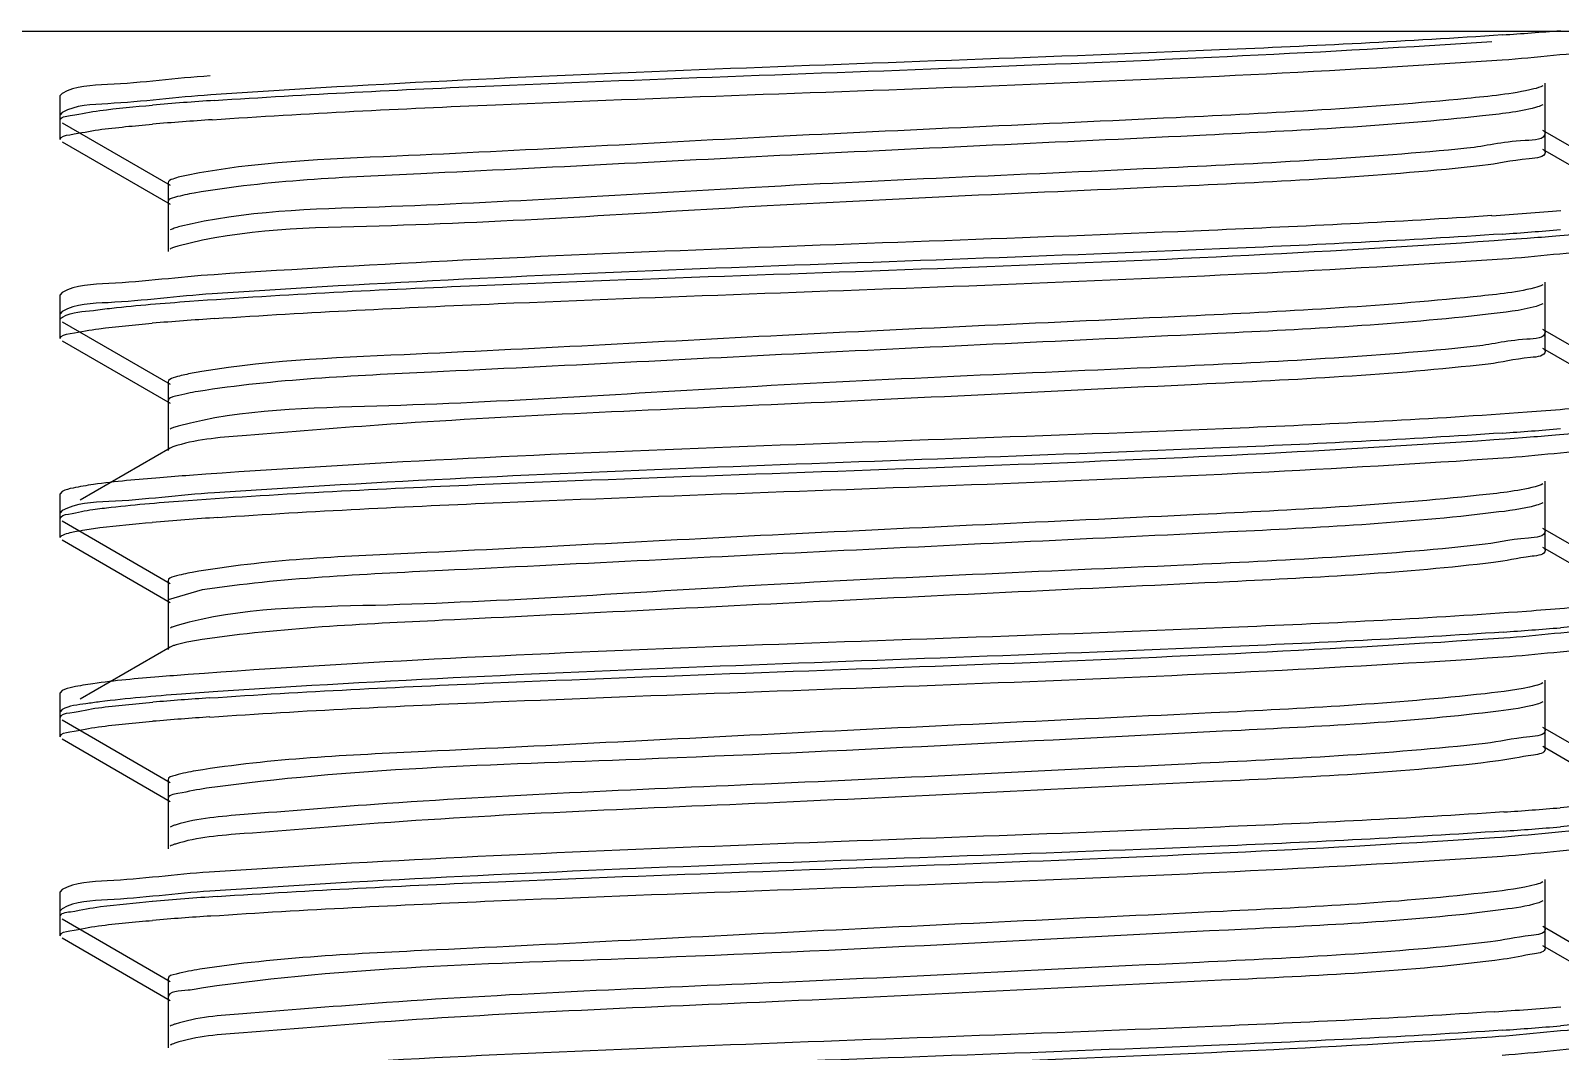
# Model space of a CAD drawing. Extents: x 1031190 to 1725648, y 733081 to 1571294.
# Drawn here: x 1133760.9 to 1133943.9, y 1253484.6 to 1253606.8 of the extents above; entities that cross this region are included whole.
import ezdxf

# ---------------------------------------------------------------- set-up
doc = ezdxf.new("R2010")
doc.units = 0
doc.header["$LTSCALE"] = 1000
doc.header["$MEASUREMENT"] = 0
doc.layers.add('bz', color=2, linetype='Continuous')

msp = doc.modelspace()

# ---------------------------------------------------------------- linework, layer by layer
at = {"linetype": 'Continuous'}
for p, q in [((1133764.71, 1253599.23), (1133764.49, 1253598.97)), ((1133942.1, 1253594.5), (1133942.1, 1253600.46)), ((1133764.49, 1253595.99), (1133764.49, 1253598.97)), ((1133764.49, 1253595.99), (1133764.49, 1253598.97)), ((1133942.1, 1253592.22), (1133942.1, 1253598.18)), ((1133764.71, 1253596.95), (1133764.49, 1253596.69)), ((1133764.49, 1253593.71), (1133764.49, 1253596.69)), ((1133764.49, 1253593.71), (1133764.49, 1253596.69)), ((1133764.71, 1253595.73), (1133777.64, 1253588.25)), ((1133954.76, 1253587.32), (1133941.84, 1253594.8)), ((1133764.71, 1253593.45), (1133777.64, 1253585.97)), ((1133954.76, 1253585.04), (1133941.84, 1253592.53)), ((1133777.38, 1253588.55), (1133777.38, 1253582.6)), ((1133777.38, 1253586.27), (1133777.38, 1253580.32)), ((1133764.71, 1253575.42), (1133764.49, 1253575.15)), ((1133942.1, 1253570.69), (1133942.1, 1253576.64)), ((1133764.49, 1253572.18), (1133764.49, 1253575.15)), ((1133764.49, 1253572.18), (1133764.49, 1253575.15)), ((1133942.1, 1253568.41), (1133942.1, 1253574.36)), ((1133764.71, 1253573.14), (1133764.49, 1253572.88)), ((1133764.49, 1253569.9), (1133764.49, 1253572.88)), ((1133764.49, 1253569.9), (1133764.49, 1253572.88)), ((1133764.71, 1253571.92), (1133777.64, 1253564.44)), ((1133954.76, 1253563.51), (1133941.84, 1253570.99)), ((1133764.71, 1253569.64), (1133777.64, 1253562.16)), ((1133954.76, 1253561.23), (1133941.84, 1253568.71)), ((1133777.38, 1253564.74), (1133777.38, 1253558.78)), ((1133777.38, 1253562.46), (1133777.38, 1253556.5)), ((1133777.64, 1253556.81), (1133766.88, 1253550.58)), ((1133764.71, 1253551.6), (1133764.49, 1253551.34)), ((1133942.1, 1253546.88), (1133942.1, 1253552.83)), ((1133764.49, 1253548.37), (1133764.49, 1253551.34)), ((1133764.49, 1253548.37), (1133764.49, 1253551.34)), ((1133942.1, 1253544.6), (1133942.1, 1253550.55)), ((1133764.71, 1253549.32), (1133764.49, 1253549.06)), ((1133764.49, 1253546.09), (1133764.49, 1253549.06)), ((1133764.49, 1253546.09), (1133764.49, 1253549.06)), ((1133764.71, 1253548.1), (1133777.64, 1253540.62)), ((1133954.76, 1253539.7), (1133941.84, 1253547.18)), ((1133764.71, 1253545.83), (1133777.64, 1253538.34)), ((1133954.76, 1253537.42), (1133941.84, 1253544.9)), ((1133777.38, 1253540.92), (1133777.38, 1253534.97)), ((1133781.47, 1253539.85), (1133777.38, 1253538.64)), ((1133777.38, 1253538.64), (1133777.38, 1253532.69)), ((1133777.64, 1253532.99), (1133766.88, 1253526.77)), ((1133764.71, 1253527.79), (1133764.49, 1253527.53)), ((1133942.1, 1253523.06), (1133942.1, 1253529.02)), ((1133764.49, 1253524.55), (1133764.49, 1253527.53)), ((1133764.49, 1253524.55), (1133764.49, 1253527.53)), ((1133942.1, 1253520.79), (1133942.1, 1253526.74)), ((1133764.71, 1253525.51), (1133764.49, 1253525.25)), ((1133764.49, 1253522.27), (1133764.49, 1253525.25)), ((1133764.49, 1253522.27), (1133764.49, 1253525.25)), ((1133764.71, 1253524.29), (1133777.64, 1253516.81)), ((1133954.76, 1253515.88), (1133941.84, 1253523.37)), ((1133764.71, 1253522.01), (1133777.64, 1253514.53)), ((1133954.76, 1253513.6), (1133941.84, 1253521.09)), ((1133777.38, 1253517.11), (1133777.38, 1253511.16)), ((1133777.38, 1253514.83), (1133777.38, 1253508.88)), ((1133764.71, 1253503.98), (1133764.49, 1253503.72)), ((1133942.1, 1253499.25), (1133942.1, 1253505.2)), ((1133764.49, 1253500.74), (1133764.49, 1253503.72)), ((1133764.49, 1253500.74), (1133764.49, 1253503.72)), ((1133942.1, 1253496.97), (1133942.1, 1253502.93)), ((1133764.71, 1253501.7), (1133764.49, 1253501.44)), ((1133764.49, 1253498.46), (1133764.49, 1253501.44)), ((1133764.49, 1253498.46), (1133764.49, 1253501.44)), ((1133764.71, 1253500.48), (1133777.64, 1253493)), ((1133954.76, 1253492.07), (1133941.84, 1253499.55)), ((1133764.71, 1253498.2), (1133777.64, 1253490.72)), ((1133954.76, 1253489.79), (1133941.84, 1253497.27)), ((1133777.38, 1253493.3), (1133777.38, 1253487.34)), ((1133777.38, 1253491.02), (1133777.38, 1253485.07))]:
    msp.add_line(p, q, dxfattribs=at)
for centre, radius, start, end in [((1133909.63, 1254015.01), 409.69, 273.8314, 274.8033), ((1133810.45, 1253182.01), 417.29, 93.7842, 94.8009), ((1133810.08, 1253184.43), 412.57, 93.8094, 94.8059), ((1133907.96, 1254014.48), 430.77, 273.6985, 274.7995), ((1133909.6, 1253991.62), 410.12, 273.8286, 274.8033), ((1133810.42, 1253156.39), 416.81, 93.7812, 94.806), ((1133909.62, 1253967.55), 409.86, 273.8303, 274.8033), ((1133811.05, 1253124.89), 424.52, 93.7437, 94.8056), ((1133909.74, 1253942.19), 408.31, 273.8405, 274.8036), ((1133809.66, 1253120.56), 407.27, 93.848, 94.803), ((1133809.73, 1253117.39), 408.16, 93.8411, 94.8041), ((1133909.85, 1253919.27), 406.92, 273.85, 274.8032), ((1133909.72, 1253918.6), 408.54, 273.8391, 274.8035), ((1133810.89, 1253081.17), 422.89, 93.7486, 94.8), ((1133809.85, 1253092.1), 409.64, 93.8298, 94.8052), ((1133908.36, 1253914.17), 425.7, 273.7304, 274.8001), ((1133909.63, 1253895.92), 409.67, 273.8316, 274.8033)]:
    msp.add_arc(centre, radius, start, end, dxfattribs=at)
for points, knots in [([(1133937.01, 1253606.23), (1133925.73, 1253605.46), (1133874.22, 1253602.98), (1133822.66, 1253601.79), (1133782.49, 1253599.06)], [0, 0, 0, 0, 0.219184, 1, 1, 1, 1]), ([(1133782.91, 1253598.39), (1133794.05, 1253599.14), (1133845, 1253601.59), (1133896, 1253602.82), (1133935.75, 1253605.45)], [0, 0, 0, 0, 0.21895, 1, 1, 1, 1]), ([(1133936.98, 1253603.25), (1133941.1, 1253603.53), (1133946.87, 1253604.33), (1133953.16, 1253604.44), (1133954.76, 1253605.36)], [0, 0, 0, 0, 0.690321, 1, 1, 1, 1]), ([(1133782.67, 1253596.09), (1133793.96, 1253596.86), (1133845.39, 1253599.33), (1133896.89, 1253600.52), (1133936.98, 1253603.25)], [0, 0, 0, 0, 0.219667, 1, 1, 1, 1]), ([(1133782.41, 1253601.33), (1133778.32, 1253601.05), (1133772.57, 1253600.26), (1133766.31, 1253600.15), (1133764.72, 1253599.23)], [0, 0, 0, 0, 0.690257, 1, 1, 1, 1]), ([(1133941.84, 1253600.15), (1133941.51, 1253599.96), (1133938.5, 1253599.16), (1133935.44, 1253598.9), (1133932.76, 1253598.63)], [0, 0, 0, 0, 0.123019, 1, 1, 1, 1]), ([(1133782.49, 1253599.06), (1133778.38, 1253598.78), (1133772.61, 1253597.98), (1133766.32, 1253597.87), (1133764.72, 1253596.95)], [0, 0, 0, 0, 0.690342, 1, 1, 1, 1]), ([(1133932.76, 1253598.63), (1133921.2, 1253597.48), (1133893.44, 1253596.06), (1133850.72, 1253594.22), (1133811.33, 1253591.88), (1133787.85, 1253591.08), (1133779.59, 1253589.43)], [0, 0, 0, 0, 0.227134, 0.54316, 0.83546, 1, 1, 1, 1]), ([(1133941.84, 1253597.88), (1133941.57, 1253597.72), (1133939.19, 1253597.01), (1133936.75, 1253596.78), (1133934.62, 1253596.55)], [0, 0, 0, 0, 0.128762, 1, 1, 1, 1]), ([(1133764.49, 1253595.99), (1133764.49, 1253596.44), (1133766.85, 1253596.71), (1133768.04, 1253597.04), (1133769.22, 1253597.19)], [0, 0, 0, 0, 0.271046, 1, 1, 1, 1]), ([(1133934.62, 1253596.55), (1133923.64, 1253595.34), (1133896.55, 1253593.97), (1133854.18, 1253592.04), (1133813.87, 1253589.84), (1133789.45, 1253588.83), (1133780.5, 1253587.32)], [0, 0, 0, 0, 0.214725, 0.5266, 0.823844, 1, 1, 1, 1]), ([(1133764.49, 1253593.71), (1133764.49, 1253594.14), (1133766.77, 1253594.43), (1133767.92, 1253594.74), (1133769.07, 1253594.89)], [0, 0, 0, 0, 0.271535, 1, 1, 1, 1]), ([(1133942.1, 1253594.5), (1133942.1, 1253593.66), (1133937.29, 1253593.63), (1133935.09, 1253592.91), (1133932.76, 1253592.68)], [0, 0, 0, 0, 0.265504, 1, 1, 1, 1]), ([(1133932.76, 1253592.68), (1133920.92, 1253591.5), (1133892.53, 1253590.05), (1133849.09, 1253588.28), (1133809.8, 1253585.63), (1133786.55, 1253585.23), (1133778.8, 1253583.3)], [0, 0, 0, 0, 0.231431, 0.552554, 0.844673, 1, 1, 1, 1]), ([(1133942.1, 1253592.22), (1133942.1, 1253591.54), (1133938.29, 1253591.35), (1133936.49, 1253590.8), (1133934.62, 1253590.6)], [0, 0, 0, 0, 0.267411, 1, 1, 1, 1]), ([(1133934.62, 1253590.6), (1133923, 1253589.31), (1133894.45, 1253587.88), (1133850.37, 1253586.1), (1133810.22, 1253583.23), (1133786.34, 1253583.09), (1133778.55, 1253580.96)], [0, 0, 0, 0, 0.224296, 0.548086, 0.845183, 1, 1, 1, 1]), ([(1133779.59, 1253589.43), (1133779.03, 1253589.32), (1133778.38, 1253589.17), (1133777.38, 1253588.79), (1133777.38, 1253588.55)], [0, 0, 0, 0, 0.707509, 1, 1, 1, 1]), ([(1133780.5, 1253587.32), (1133779.72, 1253587.19), (1133778.85, 1253586.98), (1133777.38, 1253586.59), (1133777.38, 1253586.27)], [0, 0, 0, 0, 0.717095, 1, 1, 1, 1]), ([(1133935.75, 1253584.61), (1133924.47, 1253583.87), (1133873.53, 1253581.43), (1133822.52, 1253580.22), (1133782.91, 1253577.55)], [0, 0, 0, 0, 0.221631, 1, 1, 1, 1]), ([(1133778.8, 1253583.3), (1133778.57, 1253583.24), (1133778.17, 1253583.13), (1133777.79, 1253582.98), (1133777.64, 1253582.9)], [0, 0, 0, 0, 0.588731, 1, 1, 1, 1]), ([(1133939.94, 1253581.93), (1133941.09, 1253582.01), (1133944.84, 1253582.3), (1133948.58, 1253582.64), (1133951.15, 1253583.01)], [0, 0, 0, 0, 0.30753, 1, 1, 1, 1]), ([(1133778.55, 1253580.96), (1133778.37, 1253580.91), (1133778.06, 1253580.81), (1133777.76, 1253580.69), (1133777.64, 1253580.62)], [0, 0, 0, 0, 0.578118, 1, 1, 1, 1]), ([(1133779.95, 1253574.37), (1133791.46, 1253575.21), (1133844.8, 1253577.8), (1133898.21, 1253578.85), (1133939.94, 1253581.93)], [0, 0, 0, 0, 0.216226, 1, 1, 1, 1]), ([(1133936.98, 1253582.41), (1133925.73, 1253581.65), (1133874.29, 1253579.17), (1133822.79, 1253577.97), (1133782.67, 1253575.26)], [0, 0, 0, 0, 0.219063, 1, 1, 1, 1]), ([(1133937, 1253579.44), (1133941.11, 1253579.72), (1133946.87, 1253580.52), (1133953.16, 1253580.62), (1133954.76, 1253581.54)], [0, 0, 0, 0, 0.690305, 1, 1, 1, 1]), ([(1133782.93, 1253572.3), (1133794.23, 1253573.06), (1133845.58, 1253575.52), (1133897, 1253576.72), (1133937, 1253579.44)], [0, 0, 0, 0, 0.220288, 1, 1, 1, 1]), ([(1133782.91, 1253577.55), (1133778.69, 1253577.27), (1133772.79, 1253576.45), (1133766.35, 1253576.36), (1133764.72, 1253575.42)], [0, 0, 0, 0, 0.69073, 1, 1, 1, 1]), ([(1133941.84, 1253576.34), (1133941.53, 1253576.16), (1133938.78, 1253575.4), (1133935.97, 1253575.15), (1133933.51, 1253574.9)], [0, 0, 0, 0, 0.125047, 1, 1, 1, 1]), ([(1133782.67, 1253575.26), (1133778.51, 1253574.98), (1133772.69, 1253574.17), (1133766.33, 1253574.07), (1133764.72, 1253573.14)], [0, 0, 0, 0, 0.690532, 1, 1, 1, 1]), ([(1133768.45, 1253573.28), (1133769.18, 1253573.38), (1133773, 1253573.84), (1133776.84, 1253574.14), (1133779.95, 1253574.37)], [0, 0, 0, 0, 0.191578, 1, 1, 1, 1]), ([(1133933.51, 1253574.9), (1133922.14, 1253573.72), (1133894.58, 1253572.31), (1133851.92, 1253570.44), (1133812.15, 1253568.15), (1133788.32, 1253567.27), (1133779.84, 1253565.67)], [0, 0, 0, 0, 0.222673, 0.537557, 0.831783, 1, 1, 1, 1]), ([(1133941.84, 1253574.06), (1133941.59, 1253573.92), (1133939.44, 1253573.26), (1133937.22, 1253573.03), (1133935.3, 1253572.81)], [0, 0, 0, 0, 0.131376, 1, 1, 1, 1]), ([(1133764.49, 1253572.18), (1133764.49, 1253572.3), (1133765.9, 1253573.19), (1133767.2, 1253573.1), (1133768.45, 1253573.28)], [0, 0, 0, 0, 0.088859, 1, 1, 1, 1]), ([(1133935.3, 1253572.81), (1133924.56, 1253571.57), (1133897.79, 1253570.23), (1133855.64, 1253568.28), (1133815, 1253566.13), (1133790.2, 1253565.03), (1133780.97, 1253563.58)], [0, 0, 0, 0, 0.209641, 0.51959, 0.818764, 1, 1, 1, 1]), ([(1133764.49, 1253569.9), (1133764.49, 1253570.34), (1133766.79, 1253570.62), (1133767.96, 1253570.94), (1133769.12, 1253571.09)], [0, 0, 0, 0, 0.271367, 1, 1, 1, 1]), ([(1133942.1, 1253570.69), (1133942.1, 1253569.91), (1133937.69, 1253569.81), (1133935.66, 1253569.17), (1133933.51, 1253568.94)], [0, 0, 0, 0, 0.265995, 1, 1, 1, 1]), ([(1133933.51, 1253568.94), (1133921.71, 1253567.72), (1133893.17, 1253566.27), (1133849.38, 1253564.51), (1133809.77, 1253561.72), (1133786.3, 1253561.5), (1133778.61, 1253559.44)], [0, 0, 0, 0, 0.229278, 0.552136, 0.84614, 1, 1, 1, 1]), ([(1133942.1, 1253568.41), (1133942.1, 1253567.78), (1133938.65, 1253567.54), (1133937, 1253567.06), (1133935.3, 1253566.86)], [0, 0, 0, 0, 0.268548, 1, 1, 1, 1]), ([(1133935.3, 1253566.86), (1133923.76, 1253565.53), (1133895.12, 1253564.18), (1133850.9, 1253561.97), (1133812.87, 1253560.44), (1133789.26, 1253558.52), (1133781.13, 1253557.89), (1133778.44, 1253557.11)], [0, 0, 0, 0, 0.221551, 0.546609, 0.845708, 0.946505, 1, 1, 1, 1]), ([(1133779.84, 1253565.67), (1133779.22, 1253565.55), (1133778.51, 1253565.38), (1133777.38, 1253564.99), (1133777.38, 1253564.74)], [0, 0, 0, 0, 0.710644, 1, 1, 1, 1]), ([(1133780.97, 1253563.58), (1133780.07, 1253563.44), (1133779.1, 1253563.2), (1133777.38, 1253562.81), (1133777.38, 1253562.46)], [0, 0, 0, 0, 0.720363, 1, 1, 1, 1]), ([(1133939.94, 1253561.09), (1133928.51, 1253560.25), (1133875.18, 1253557.64), (1133821.77, 1253556.58), (1133779.95, 1253553.53)], [0, 0, 0, 0, 0.214646, 1, 1, 1, 1]), ([(1133951.15, 1253562.17), (1133950.44, 1253562.07), (1133946.71, 1253561.61), (1133942.97, 1253561.31), (1133939.94, 1253561.09)], [0, 0, 0, 0, 0.1913, 1, 1, 1, 1]), ([(1133778.61, 1253559.44), (1133778.42, 1253559.39), (1133778.09, 1253559.29), (1133777.77, 1253559.16), (1133777.64, 1253559.08)], [0, 0, 0, 0, 0.581011, 1, 1, 1, 1]), ([(1133939.89, 1253558.11), (1133941.04, 1253558.19), (1133944.8, 1253558.49), (1133948.55, 1253558.82), (1133951.14, 1253559.19)], [0, 0, 0, 0, 0.307512, 1, 1, 1, 1]), ([(1133778.44, 1253557.11), (1133778.28, 1253557.07), (1133778.01, 1253556.98), (1133777.75, 1253556.87), (1133777.64, 1253556.81)], [0, 0, 0, 0, 0.572407, 1, 1, 1, 1]), ([(1133779.78, 1253550.54), (1133791.28, 1253551.38), (1133844.65, 1253553.99), (1133898.1, 1253555.03), (1133939.89, 1253558.11)], [0, 0, 0, 0, 0.215717, 1, 1, 1, 1]), ([(1133937, 1253558.6), (1133925.77, 1253557.84), (1133874.42, 1253555.36), (1133823, 1253554.16), (1133782.93, 1253551.46)], [0, 0, 0, 0, 0.218766, 1, 1, 1, 1]), ([(1133937.09, 1253555.63), (1133941.18, 1253555.91), (1133946.91, 1253556.7), (1133953.17, 1253556.82), (1133954.76, 1253557.73)], [0, 0, 0, 0, 0.690212, 1, 1, 1, 1]), ([(1133783.33, 1253548.51), (1133794.66, 1253549.27), (1133845.91, 1253551.72), (1133897.22, 1253552.91), (1133937.09, 1253555.63)], [0, 0, 0, 0, 0.221286, 1, 1, 1, 1]), ([(1133779.95, 1253553.53), (1133778.77, 1253553.45), (1133774.93, 1253553.15), (1133771.09, 1253552.81), (1133768.45, 1253552.44)], [0, 0, 0, 0, 0.307207, 1, 1, 1, 1]), ([(1133768.45, 1253552.44), (1133767.63, 1253552.33), (1133766.39, 1253552.11), (1133765.11, 1253551.83), (1133764.71, 1253551.6)], [0, 0, 0, 0, 0.644157, 1, 1, 1, 1]), ([(1133941.84, 1253552.53), (1133941.56, 1253552.36), (1133939.04, 1253551.64), (1133936.47, 1253551.4), (1133934.23, 1253551.16)], [0, 0, 0, 0, 0.127384, 1, 1, 1, 1]), ([(1133782.93, 1253551.46), (1133778.71, 1253551.18), (1133772.8, 1253550.36), (1133766.36, 1253550.27), (1133764.72, 1253549.32)], [0, 0, 0, 0, 0.690794, 1, 1, 1, 1]), ([(1133768.4, 1253549.46), (1133769.13, 1253549.56), (1133772.91, 1253550.02), (1133776.71, 1253550.32), (1133779.78, 1253550.54)], [0, 0, 0, 0, 0.191507, 1, 1, 1, 1]), ([(1133934.23, 1253551.16), (1133923.11, 1253549.96), (1133895.85, 1253548.58), (1133853.37, 1253546.67), (1133813.25, 1253544.44), (1133789.04, 1253543.47), (1133780.26, 1253541.93)], [0, 0, 0, 0, 0.217563, 0.530512, 0.826679, 1, 1, 1, 1]), ([(1133941.84, 1253550.25), (1133941.61, 1253550.12), (1133939.67, 1253549.5), (1133937.67, 1253549.29), (1133935.94, 1253549.08)], [0, 0, 0, 0, 0.13419, 1, 1, 1, 1]), ([(1133764.49, 1253548.37), (1133764.49, 1253548.74), (1133766.41, 1253549.06), (1133767.42, 1253549.32), (1133768.4, 1253549.46)], [0, 0, 0, 0, 0.274238, 1, 1, 1, 1]), ([(1133935.94, 1253549.08), (1133925.46, 1253547.81), (1133899.02, 1253546.49), (1133857.1, 1253544.51), (1133816.15, 1253542.41), (1133790.98, 1253541.25), (1133781.47, 1253539.85)], [0, 0, 0, 0, 0.204569, 0.512595, 0.813688, 1, 1, 1, 1]), ([(1133764.49, 1253546.09), (1133764.49, 1253546.23), (1133764.99, 1253546.51), (1133765.37, 1253546.61), (1133765.68, 1253546.69)], [0, 0, 0, 0, 0.309855, 1, 1, 1, 1]), ([(1133765.68, 1253546.69), (1133766.17, 1253546.81), (1133767.35, 1253547.03), (1133768.54, 1253547.2), (1133769.22, 1253547.29)], [0, 0, 0, 0, 0.420782, 1, 1, 1, 1]), ([(1133942.1, 1253546.88), (1133942.1, 1253546.16), (1133938.08, 1253546), (1133936.2, 1253545.42), (1133934.23, 1253545.21)], [0, 0, 0, 0, 0.266858, 1, 1, 1, 1]), ([(1133934.23, 1253545.21), (1133922.5, 1253543.94), (1133893.84, 1253542.49), (1133849.73, 1253540.75), (1133809.82, 1253537.82), (1133786.11, 1253537.76), (1133778.47, 1253535.59)], [0, 0, 0, 0, 0.226863, 0.551253, 0.847203, 1, 1, 1, 1]), ([(1133942.1, 1253544.6), (1133942.1, 1253544.02), (1133939, 1253543.74), (1133937.48, 1253543.31), (1133935.94, 1253543.12)], [0, 0, 0, 0, 0.26989, 1, 1, 1, 1]), ([(1133935.94, 1253543.12), (1133925.46, 1253541.85), (1133899.02, 1253540.54), (1133857.1, 1253538.56), (1133816.15, 1253536.45), (1133790.98, 1253535.3), (1133781.47, 1253533.89)], [0, 0, 0, 0, 0.204569, 0.512595, 0.813688, 1, 1, 1, 1]), ([(1133780.26, 1253541.93), (1133779.53, 1253541.8), (1133778.72, 1253541.61), (1133777.38, 1253541.22), (1133777.38, 1253540.92)], [0, 0, 0, 0, 0.715002, 1, 1, 1, 1]), ([(1133939.89, 1253537.27), (1133928.43, 1253536.43), (1133875.06, 1253533.82), (1133821.61, 1253532.77), (1133779.78, 1253529.71)], [0, 0, 0, 0, 0.214998, 1, 1, 1, 1]), ([(1133951.14, 1253538.35), (1133950.42, 1253538.25), (1133946.68, 1253537.79), (1133942.92, 1253537.5), (1133939.89, 1253537.27)], [0, 0, 0, 0, 0.191312, 1, 1, 1, 1]), ([(1133778.47, 1253535.59), (1133778.3, 1253535.54), (1133778.02, 1253535.45), (1133777.75, 1253535.34), (1133777.64, 1253535.27)], [0, 0, 0, 0, 0.574017, 1, 1, 1, 1]), ([(1133937.17, 1253534.1), (1133941.24, 1253534.38), (1133946.95, 1253535.17), (1133953.17, 1253535.29), (1133954.76, 1253536.2)], [0, 0, 0, 0, 0.690121, 1, 1, 1, 1]), ([(1133778.34, 1253533.27), (1133778.21, 1253533.23), (1133777.97, 1253533.15), (1133777.74, 1253533.05), (1133777.64, 1253532.99)], [0, 0, 0, 0, 0.566763, 1, 1, 1, 1]), ([(1133781.47, 1253533.89), (1133780.86, 1253533.8), (1133779.81, 1253533.63), (1133778.77, 1253533.4), (1133778.34, 1253533.27)], [0, 0, 0, 0, 0.581835, 1, 1, 1, 1]), ([(1133782.32, 1253526.91), (1133793.61, 1253527.68), (1133845.23, 1253530.17), (1133896.91, 1253531.35), (1133937.17, 1253534.1)], [0, 0, 0, 0, 0.219027, 1, 1, 1, 1]), ([(1133937.09, 1253534.79), (1133925.92, 1253534.03), (1133874.67, 1253531.56), (1133823.35, 1253530.34), (1133783.33, 1253527.68)], [0, 0, 0, 0, 0.218157, 1, 1, 1, 1]), ([(1133937.07, 1253531.82), (1133941.17, 1253532.1), (1133946.91, 1253532.89), (1133953.17, 1253533), (1133954.76, 1253533.92)], [0, 0, 0, 0, 0.690224, 1, 1, 1, 1]), ([(1133782.38, 1253524.63), (1133793.67, 1253525.4), (1133845.23, 1253527.89), (1133896.86, 1253529.08), (1133937.07, 1253531.82)], [0, 0, 0, 0, 0.219076, 1, 1, 1, 1]), ([(1133779.78, 1253529.71), (1133778.61, 1253529.62), (1133774.82, 1253529.32), (1133771.02, 1253528.99), (1133768.4, 1253528.62)], [0, 0, 0, 0, 0.307296, 1, 1, 1, 1]), ([(1133768.4, 1253528.62), (1133767.6, 1253528.51), (1133766.37, 1253528.29), (1133765.1, 1253528.01), (1133764.71, 1253527.79)], [0, 0, 0, 0, 0.643667, 1, 1, 1, 1]), ([(1133941.84, 1253528.72), (1133941.58, 1253528.56), (1133939.3, 1253527.88), (1133936.96, 1253527.65), (1133934.92, 1253527.42)], [0, 0, 0, 0, 0.129897, 1, 1, 1, 1]), ([(1133769.22, 1253526.45), (1133768.67, 1253526.38), (1133767.17, 1253526.13), (1133765.56, 1253526), (1133764.71, 1253525.51)], [0, 0, 0, 0, 0.363874, 1, 1, 1, 1]), ([(1133783.33, 1253527.68), (1133781.88, 1253527.58), (1133777.17, 1253527.24), (1133772.47, 1253526.86), (1133769.22, 1253526.45)], [0, 0, 0, 0, 0.307422, 1, 1, 1, 1]), ([(1133934.92, 1253527.42), (1133924.05, 1253526.2), (1133897.1, 1253524.84), (1133854.83, 1253522.9), (1133814.37, 1253520.73), (1133789.78, 1253519.67), (1133780.71, 1253518.19)], [0, 0, 0, 0, 0.21247, 0.523491, 0.821591, 1, 1, 1, 1]), ([(1133941.84, 1253526.44), (1133941.63, 1253526.31), (1133939.9, 1253525.74), (1133938.1, 1253525.54), (1133936.55, 1253525.34)], [0, 0, 0, 0, 0.137233, 1, 1, 1, 1]), ([(1133764.49, 1253524.55), (1133764.49, 1253524.98), (1133766.76, 1253525.27), (1133767.91, 1253525.58), (1133769.06, 1253525.73)], [0, 0, 0, 0, 0.271606, 1, 1, 1, 1]), ([(1133936.55, 1253525.34), (1133926.34, 1253524.04), (1133892.01, 1253522.41), (1133840.56, 1253519.5), (1133799.14, 1253518.49), (1133782, 1253516.11)], [0, 0, 0, 0, 0.19951, 0.664838, 1, 1, 1, 1]), ([(1133764.49, 1253522.27), (1133764.49, 1253522.7), (1133766.76, 1253522.99), (1133767.91, 1253523.3), (1133769.05, 1253523.45)], [0, 0, 0, 0, 0.271624, 1, 1, 1, 1]), ([(1133942.1, 1253523.06), (1133942.1, 1253522.4), (1133938.45, 1253522.19), (1133936.72, 1253521.67), (1133934.92, 1253521.47)], [0, 0, 0, 0, 0.267891, 1, 1, 1, 1]), ([(1133934.92, 1253521.47), (1133923.27, 1253520.16), (1133894.51, 1253518.8), (1133850.25, 1253516.59), (1133812.37, 1253515.08), (1133788.99, 1253513.14), (1133780.97, 1253512.53), (1133778.35, 1253511.74)], [0, 0, 0, 0, 0.224202, 0.549925, 0.847853, 0.947628, 1, 1, 1, 1]), ([(1133942.1, 1253520.79), (1133942.1, 1253520.26), (1133939.33, 1253519.95), (1133937.94, 1253519.56), (1133936.55, 1253519.39)], [0, 0, 0, 0, 0.271462, 1, 1, 1, 1]), ([(1133936.55, 1253519.39), (1133925.24, 1253517.94), (1133896.52, 1253516.67), (1133851.88, 1253514.35), (1133813.11, 1253512.88), (1133789.11, 1253510.85), (1133780.9, 1253510.27), (1133778.26, 1253509.43)], [0, 0, 0, 0, 0.215562, 0.542846, 0.84615, 0.947588, 1, 1, 1, 1]), ([(1133780.71, 1253518.19), (1133779.87, 1253518.06), (1133778.96, 1253517.84), (1133777.38, 1253517.44), (1133777.38, 1253517.11)], [0, 0, 0, 0, 0.718615, 1, 1, 1, 1]), ([(1133782, 1253516.11), (1133780.84, 1253515.95), (1133779.65, 1253515.64), (1133777.38, 1253515.28), (1133777.38, 1253514.83)], [0, 0, 0, 0, 0.725452, 1, 1, 1, 1]), ([(1133937.17, 1253513.27), (1133925.89, 1253512.5), (1133874.27, 1253510.01), (1133822.59, 1253508.82), (1133782.32, 1253506.07)], [0, 0, 0, 0, 0.218953, 1, 1, 1, 1]), ([(1133778.35, 1253511.74), (1133778.21, 1253511.7), (1133777.97, 1253511.62), (1133777.74, 1253511.51), (1133777.64, 1253511.46)], [0, 0, 0, 0, 0.567705, 1, 1, 1, 1]), ([(1133936.06, 1253510.22), (1133940.39, 1253510.5), (1133946.46, 1253511.34), (1133953.08, 1253511.42), (1133954.76, 1253512.39)], [0, 0, 0, 0, 0.691208, 1, 1, 1, 1]), ([(1133778.26, 1253509.43), (1133778.14, 1253509.4), (1133777.93, 1253509.32), (1133777.72, 1253509.23), (1133777.64, 1253509.18)], [0, 0, 0, 0, 0.562566, 1, 1, 1, 1]), ([(1133937.07, 1253510.98), (1133925.79, 1253510.21), (1133874.23, 1253507.73), (1133822.6, 1253506.54), (1133782.38, 1253503.8)], [0, 0, 0, 0, 0.219125, 1, 1, 1, 1]), ([(1133783.24, 1253503.16), (1133794.44, 1253503.91), (1133845.38, 1253506.35), (1133896.37, 1253507.58), (1133936.06, 1253510.22)], [0, 0, 0, 0, 0.22002, 1, 1, 1, 1]), ([(1133937.01, 1253508), (1133941.12, 1253508.28), (1133946.88, 1253509.08), (1133953.16, 1253509.19), (1133954.76, 1253510.11)], [0, 0, 0, 0, 0.690293, 1, 1, 1, 1]), ([(1133782.49, 1253500.83), (1133793.76, 1253501.6), (1133845.27, 1253504.08), (1133896.84, 1253505.27), (1133937.01, 1253508)], [0, 0, 0, 0, 0.219254, 1, 1, 1, 1]), ([(1133782.32, 1253506.07), (1133778.25, 1253505.8), (1133772.53, 1253505), (1133766.31, 1253504.89), (1133764.72, 1253503.98)], [0, 0, 0, 0, 0.690154, 1, 1, 1, 1]), ([(1133941.84, 1253504.9), (1133941.6, 1253504.76), (1133939.54, 1253504.12), (1133937.42, 1253503.9), (1133935.59, 1253503.69)], [0, 0, 0, 0, 0.132694, 1, 1, 1, 1]), ([(1133782.38, 1253503.8), (1133778.3, 1253503.52), (1133772.56, 1253502.73), (1133766.31, 1253502.61), (1133764.72, 1253501.7)], [0, 0, 0, 0, 0.690224, 1, 1, 1, 1]), ([(1133935.59, 1253503.69), (1133924.97, 1253502.43), (1133898.34, 1253501.1), (1133856.29, 1253499.14), (1133815.51, 1253497.01), (1133790.54, 1253495.89), (1133781.19, 1253494.46)], [0, 0, 0, 0, 0.207392, 0.516489, 0.816517, 1, 1, 1, 1]), ([(1133941.84, 1253502.62), (1133941.64, 1253502.51), (1133940.11, 1253501.98), (1133938.5, 1253501.79), (1133937.13, 1253501.6)], [0, 0, 0, 0, 0.140538, 1, 1, 1, 1]), ([(1133764.49, 1253500.74), (1133764.49, 1253501.19), (1133766.89, 1253501.46), (1133768.09, 1253501.8), (1133769.3, 1253501.95)], [0, 0, 0, 0, 0.270801, 1, 1, 1, 1]), ([(1133937.13, 1253501.6), (1133926.99, 1253500.24), (1133892.42, 1253498.65), (1133840.65, 1253495.63), (1133798.82, 1253494.74), (1133781.61, 1253492.24)], [0, 0, 0, 0, 0.197032, 0.665256, 1, 1, 1, 1]), ([(1133764.49, 1253498.46), (1133764.49, 1253498.89), (1133766.76, 1253499.18), (1133767.9, 1253499.49), (1133769.05, 1253499.64)], [0, 0, 0, 0, 0.271622, 1, 1, 1, 1]), ([(1133942.1, 1253499.25), (1133942.1, 1253498.65), (1133938.81, 1253498.39), (1133937.22, 1253497.93), (1133935.59, 1253497.73)], [0, 0, 0, 0, 0.269339, 1, 1, 1, 1]), ([(1133935.59, 1253497.73), (1133924.03, 1253496.37), (1133895.2, 1253495.04), (1133850.72, 1253492.78), (1133812.45, 1253491.3), (1133788.89, 1253489.3), (1133780.84, 1253488.72), (1133778.25, 1253487.9)], [0, 0, 0, 0, 0.22136, 0.548301, 0.848284, 0.948292, 1, 1, 1, 1]), ([(1133942.1, 1253496.97), (1133942.1, 1253496.5), (1133939.64, 1253496.15), (1133938.38, 1253495.82), (1133937.13, 1253495.65)], [0, 0, 0, 0, 0.273294, 1, 1, 1, 1]), ([(1133937.13, 1253495.65), (1133925.96, 1253494.15), (1133897.22, 1253492.92), (1133852.42, 1253490.55), (1133813.28, 1253489.09), (1133789.08, 1253487.02), (1133780.82, 1253486.46), (1133778.19, 1253485.6)], [0, 0, 0, 0, 0.212334, 0.540585, 0.846069, 0.947955, 1, 1, 1, 1]), ([(1133781.19, 1253494.46), (1133780.23, 1253494.31), (1133779.22, 1253494.06), (1133777.38, 1253493.67), (1133777.38, 1253493.3)], [0, 0, 0, 0, 0.721639, 1, 1, 1, 1]), ([(1133781.61, 1253492.24), (1133781, 1253492.15), (1133779.8, 1253491.81), (1133777.38, 1253491.87), (1133777.38, 1253491.02)], [0, 0, 0, 0, 0.421436, 1, 1, 1, 1]), ([(1133936.06, 1253489.38), (1133924.84, 1253488.63), (1133873.9, 1253486.19), (1133822.9, 1253484.97), (1133783.24, 1253482.32)], [0, 0, 0, 0, 0.220591, 1, 1, 1, 1]), ([(1133778.25, 1253487.9), (1133778.13, 1253487.86), (1133777.92, 1253487.79), (1133777.72, 1253487.69), (1133777.64, 1253487.65)], [0, 0, 0, 0, 0.562023, 1, 1, 1, 1]), ([(1133935.76, 1253486.38), (1133940.17, 1253486.67), (1133946.33, 1253487.53), (1133953.05, 1253487.59), (1133954.76, 1253488.57)], [0, 0, 0, 0, 0.691489, 1, 1, 1, 1]), ([(1133937.01, 1253487.16), (1133925.73, 1253486.4), (1133874.22, 1253483.92), (1133822.65, 1253482.72), (1133782.49, 1253479.99)], [0, 0, 0, 0, 0.219185, 1, 1, 1, 1]), ([(1133782.92, 1253479.32), (1133794.06, 1253480.07), (1133845.01, 1253482.52), (1133896.01, 1253483.76), (1133935.76, 1253486.38)], [0, 0, 0, 0, 0.218984, 1, 1, 1, 1]), ([(1133936.98, 1253484.19), (1133941.1, 1253484.47), (1133946.87, 1253485.26), (1133953.16, 1253485.37), (1133954.76, 1253486.29)], [0, 0, 0, 0, 0.690321, 1, 1, 1, 1]), ([(1133778.19, 1253485.6), (1133778.09, 1253485.56), (1133777.9, 1253485.5), (1133777.72, 1253485.41), (1133777.64, 1253485.37)], [0, 0, 0, 0, 0.558344, 1, 1, 1, 1])]:
    msp.add_open_spline(points, degree=3, knots=knots, dxfattribs=at)
for points in [[(1133769.22, 1253597.19), (1133771.32, 1253597.46), (1133773.42, 1253597.65), (1133775.52, 1253597.83)], [(1133769.07, 1253594.89), (1133771.21, 1253595.17), (1133773.36, 1253595.37), (1133775.51, 1253595.55)], [(1133769.12, 1253571.09), (1133771.24, 1253571.36), (1133773.37, 1253571.56), (1133775.5, 1253571.74)], [(1133769.22, 1253547.29), (1133771.3, 1253547.55), (1133773.39, 1253547.75), (1133775.48, 1253547.92)], [(1133950.42, 1253535.98), (1133948.26, 1253535.7), (1133946.1, 1253535.5), (1133943.93, 1253535.31)], [(1133769.06, 1253525.73), (1133771.22, 1253526.01), (1133773.39, 1253526.21), (1133775.55, 1253526.4)], [(1133769.05, 1253523.45), (1133771.21, 1253523.73), (1133773.38, 1253523.93), (1133775.54, 1253524.12)], [(1133950.43, 1253514.44), (1133948.26, 1253514.16), (1133946.09, 1253513.96), (1133943.92, 1253513.78)], [(1133950.41, 1253512.16), (1133948.26, 1253511.88), (1133946.09, 1253511.68), (1133943.93, 1253511.5)], [(1133769.3, 1253501.95), (1133771.36, 1253502.21), (1133773.43, 1253502.4), (1133775.5, 1253502.58)], [(1133769.05, 1253499.64), (1133771.2, 1253499.92), (1133773.37, 1253500.12), (1133775.53, 1253500.3)], [(1133950.39, 1253488.35), (1133948.25, 1253488.07), (1133946.09, 1253487.87), (1133943.94, 1253487.69)]]:
    msp.add_open_spline(points, degree=3, dxfattribs=at)
at = {"layer": 'bz'}
msp.add_line((1137015.39, 1253606.63), (1126007.44, 1253606.63), dxfattribs=at)

doc.saveas('drawing.dxf')
